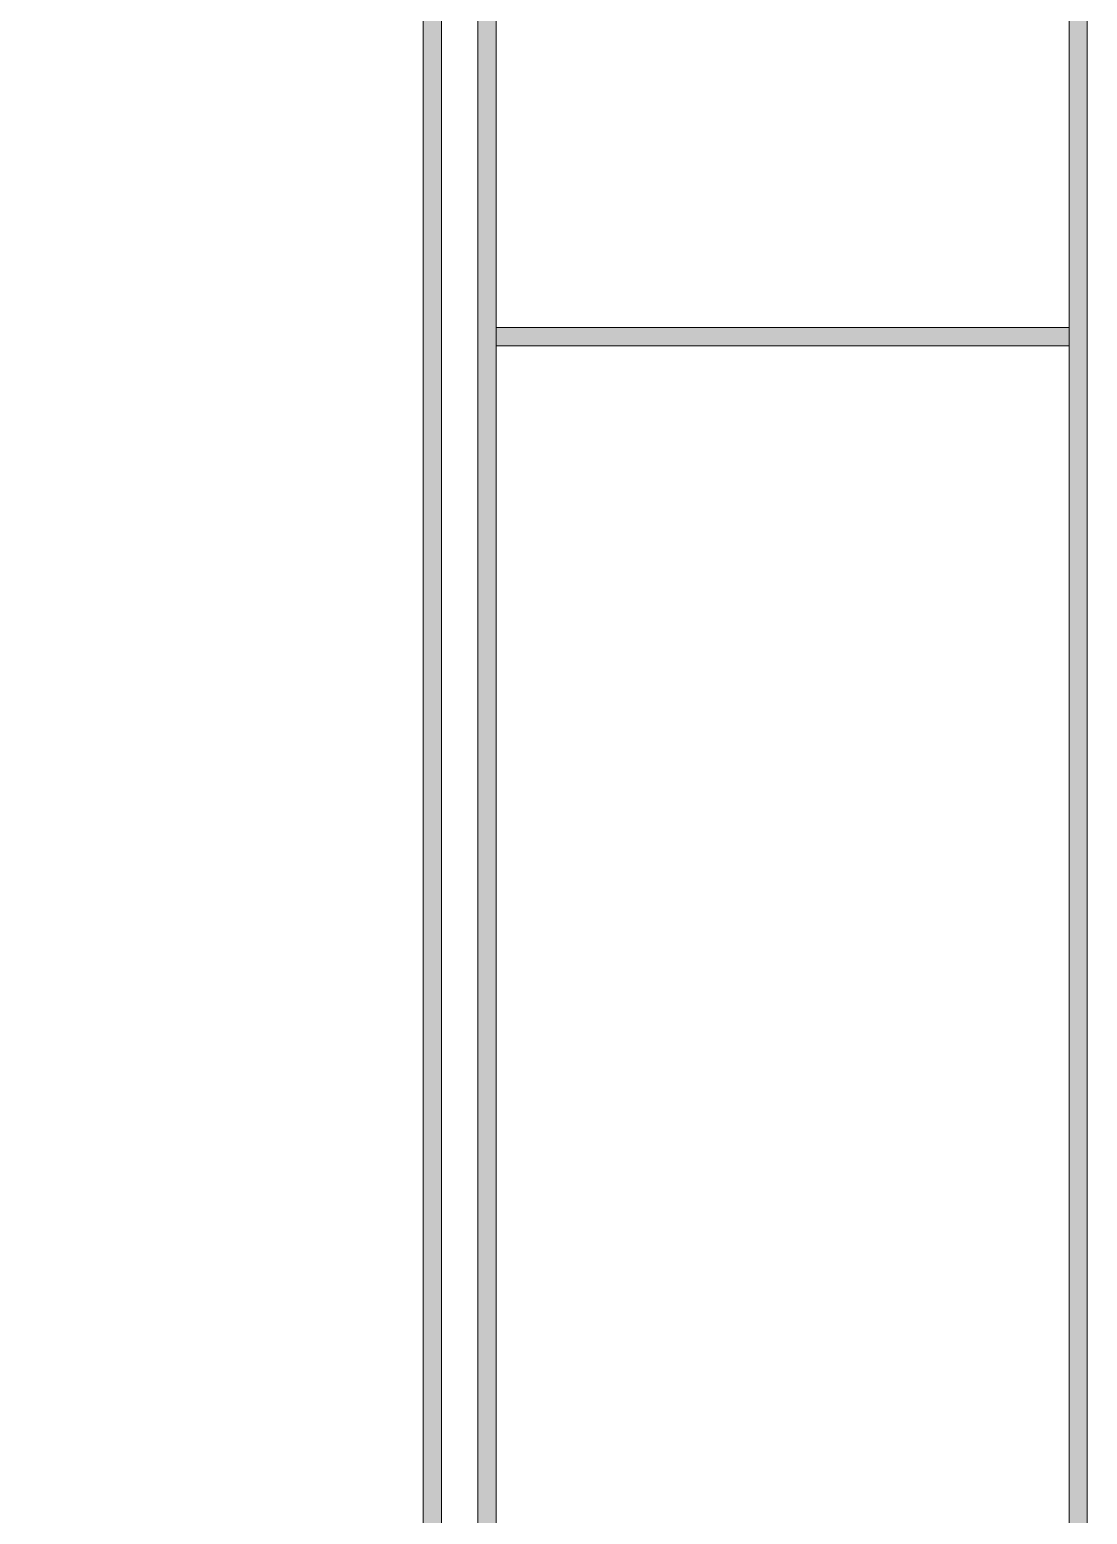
# Model space of a CAD drawing. Header units: inches. Extents: x -20.7 to 76.3, y -55.2 to 19.1.
# Drawn here: x 69.03 to 76.3, y -41.09 to -30.89 of the extents above; entities that cross this region are included whole.
import ezdxf

# ---------------------------------------------------------------- set-up
doc = ezdxf.new("R2010")
doc.units = ezdxf.units.IN
doc.header["$MEASUREMENT"] = 0
doc.layers.add('G-ANNO-TTLB', color=7, linetype='Continuous', lineweight=0)

msp = doc.modelspace()

# ---------------------------------------------------------------- hatches: boundary and pattern name
at = {"layer": 'G-ANNO-TTLB', "true_color": 0xff00ff, "transparency": 33554687}
h = msp.add_hatch(color=6, dxfattribs=at)
edge = h.paths.add_edge_path()
edge.add_spline(control_points=[(71.857, -54.946), (71.857, -54.946), (31.157, -54.946), (31.157, -54.946), (31.157, -54.946), (31.157, -20.81), (31.157, -20.81), (31.157, -20.81), (71.857, -20.81), (71.857, -20.81), (71.857, -20.81), (71.857, -54.946), (71.857, -54.946)], knot_values=[0, 0, 0, 0, 1, 1, 1, 2, 2, 2, 3, 3, 3, 4, 4, 4, 4], degree=3, periodic=0)
edge = h.paths.add_edge_path()
edge.add_spline(control_points=[(31.282, -20.935), (31.282, -20.935), (31.282, -54.821), (31.282, -54.821), (31.282, -54.821), (71.732, -54.821), (71.732, -54.821), (71.732, -54.821), (71.732, -20.935), (71.732, -20.935), (71.732, -20.935), (31.282, -20.935), (31.282, -20.935)], knot_values=[0, 0, 0, 0, 1, 1, 1, 2, 2, 2, 3, 3, 3, 4, 4, 4, 4], degree=3, periodic=0)
edge.add_line((31.282, -20.935), (31.282, -20.935))
h = msp.add_hatch(color=6, dxfattribs=at)
edge = h.paths.add_edge_path()
edge.add_spline(control_points=[(76.296, -20.81), (76.296, -20.81), (76.296, -54.946), (76.296, -54.946), (76.296, -54.946), (72.108, -54.946), (72.108, -54.946), (72.108, -54.946), (72.108, -20.81), (72.108, -20.81), (72.108, -20.81), (76.296, -20.81), (76.296, -20.81)], knot_values=[0, 0, 0, 0, 1, 1, 1, 2, 2, 2, 3, 3, 3, 4, 4, 4, 4], degree=3, periodic=0)
edge = h.paths.add_edge_path()
edge.add_spline(control_points=[(76.171, -20.935), (76.171, -20.935), (72.233, -20.935), (72.233, -20.935), (72.233, -20.935), (72.233, -54.821), (72.233, -54.821), (72.233, -54.821), (76.171, -54.821), (76.171, -54.821), (76.171, -54.821), (76.171, -20.935), (76.171, -20.935)], knot_values=[0, 0, 0, 0, 1, 1, 1, 2, 2, 2, 3, 3, 3, 4, 4, 4, 4], degree=3, periodic=0)
edge.add_line((76.171, -20.935), (76.171, -20.935))
msp.add_hatch(color=6, dxfattribs=at).paths.add_polyline_path([(76.171, -33.062), (72.233, -33.062), (72.233, -32.937), (76.171, -32.937)])

# ---------------------------------------------------------------- linework, layer by layer
at = {"layer": 'G-ANNO-TTLB', "color": 6, "lineweight": 9, "true_color": 0xff00ff}
for p, q in [((71.857, -54.946), (71.857, -20.81)), ((72.108, -20.81), (72.108, -54.946)), ((76.296, -54.946), (76.296, -20.81)), ((71.732, -54.821), (71.732, -20.935)), ((71.732, -20.935), (71.732, -54.821)), ((72.233, -54.821), (72.233, -20.935)), ((76.171, -20.935), (76.171, -54.821)), ((72.233, -32.937), (72.233, -33.062)), ((76.171, -33.062), (76.171, -32.937)), ((72.233, -33.062), (76.171, -33.062)), ((72.233, -37), (72.233, -37.125)), ((76.171, -37.125), (76.171, -37))]:
    msp.add_line(p, q, dxfattribs=at)
at = {"layer": 'G-ANNO-TTLB'}
msp.add_lwpolyline([(76.171, -33.062), (72.233, -33.062), (72.233, -32.937), (76.171, -32.937)], close=True, dxfattribs=at)
for points in [[(71.857, -54.946), (71.857, -54.946), (31.157, -54.946), (31.157, -54.946), (31.157, -54.946), (31.157, -20.81), (31.157, -20.81), (31.157, -20.81), (71.857, -20.81), (71.857, -20.81), (71.857, -20.81), (71.857, -54.946), (71.857, -54.946)], [(76.296, -20.81), (76.296, -20.81), (76.296, -54.946), (76.296, -54.946), (76.296, -54.946), (72.108, -54.946), (72.108, -54.946), (72.108, -54.946), (72.108, -20.81), (72.108, -20.81), (72.108, -20.81), (76.296, -20.81), (76.296, -20.81)], [(31.282, -20.935), (31.282, -20.935), (31.282, -54.821), (31.282, -54.821), (31.282, -54.821), (71.732, -54.821), (71.732, -54.821), (71.732, -54.821), (71.732, -20.935), (71.732, -20.935), (71.732, -20.935), (31.282, -20.935), (31.282, -20.935)], [(76.171, -20.935), (76.171, -20.935), (72.233, -20.935), (72.233, -20.935), (72.233, -20.935), (72.233, -54.821), (72.233, -54.821), (72.233, -54.821), (76.171, -54.821), (76.171, -54.821), (76.171, -54.821), (76.171, -20.935), (76.171, -20.935)]]:
    msp.add_open_spline(points, degree=3, knots=[0, 0, 0, 0, 1, 1, 1, 2, 2, 2, 3, 3, 3, 4, 4, 4, 4], dxfattribs=at)

doc.saveas('drawing.dxf')
